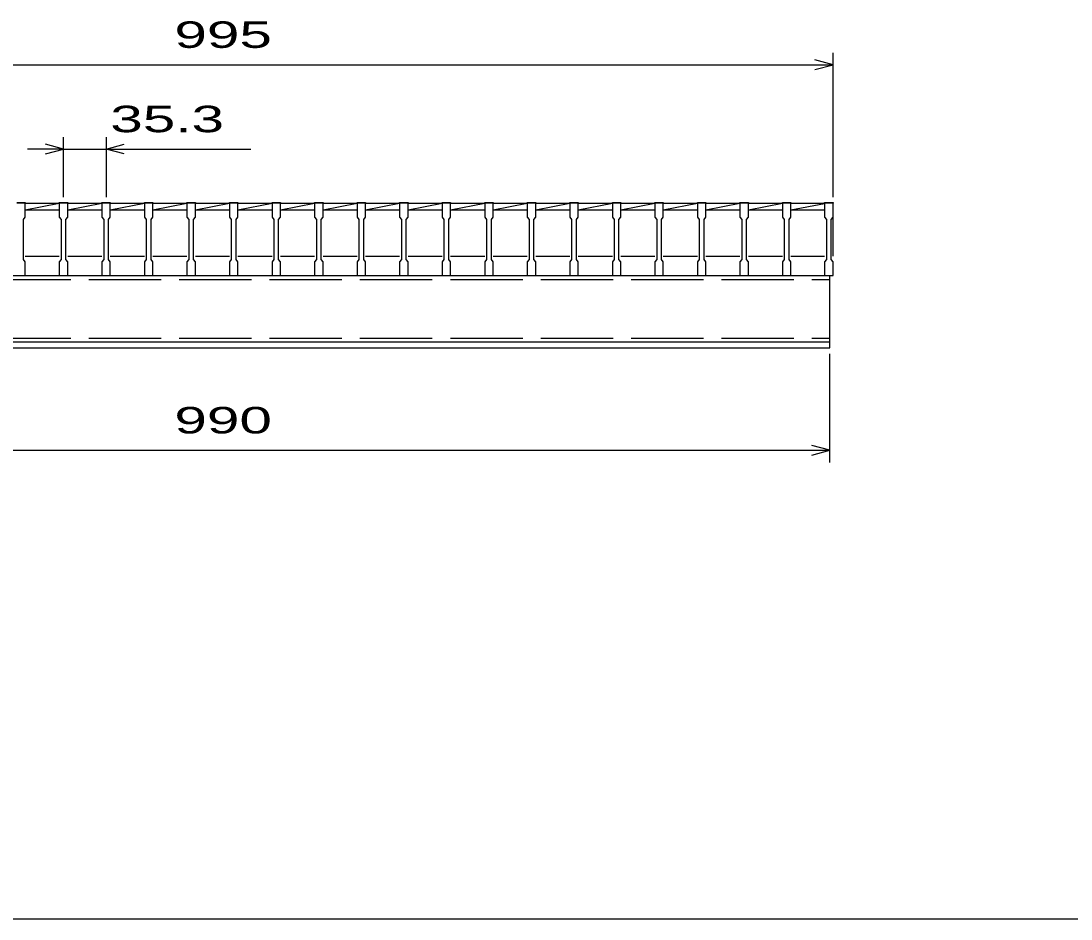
# Model space of a CAD drawing. Units: millimetres, scale not verified. Extents: x -1820 to 1731, y -1282 to 1054.
# Drawn here: x -1098 to -227, y -1146 to -401 of the extents above; entities that cross this region are included whole.
import ezdxf
from ezdxf.enums import TextEntityAlignment as Align

# ---------------------------------------------------------------- set-up
doc = ezdxf.new("R2010")
doc.units = ezdxf.units.MM
doc.header["$LTSCALE"] = 10
doc.linetypes.add('DASHED', pattern=[7.5, 6, -1.5])
for name, color, linetype, lineweight in [('0_2', 150, 'Continuous', 25), ('16', 3, 'Continuous', 25), ('22', 4, 'Continuous', 25)]:
    doc.layers.add(name, color=color, linetype=linetype, lineweight=lineweight)
doc.styles.add('ベクトル', font='')
doc.styles.get('ベクトル').set_extended_font_data('ベクトル')

msp = doc.modelspace()

# ---------------------------------------------------------------- linework, layer by layer
at = {"layer": '0_2'}
msp.add_line((1731, -1146.5), (-1729, -1146.5), dxfattribs=at)
at = {"layer": '16'}
for p, q in [((-1101.3, -551.8), (-1094.3, -551.8)), ((-1094.3, -552.5), (-1101.3, -552.5)), ((-1094.3, -551.8), (-1094.3, -552.5)), ((-1094.3, -564), (-1094.3, -552.5)), ((-1094.3, -552.5), (-1066, -552.5)), ((-1094.3, -558), (-1066, -552.5)), ((-1066, -552.5), (-1066, -551.8)), ((-1066, -551.8), (-1059, -551.8)), ((-1066, -552.5), (-1066, -564)), ((-1059, -552.5), (-1066, -552.5)), ((-1059, -551.8), (-1059, -552.5)), ((-1059, -564), (-1059, -552.5)), ((-1059, -552.5), (-1030.7, -552.5)), ((-1059, -558), (-1030.7, -552.5)), ((-1030.7, -552.5), (-1030.7, -551.8)), ((-1030.7, -551.8), (-1023.7, -551.8)), ((-1030.7, -552.5), (-1030.7, -564)), ((-1023.7, -552.5), (-1030.7, -552.5)), ((-1023.7, -551.8), (-1023.7, -552.5)), ((-1023.7, -564), (-1023.7, -552.5)), ((-1023.7, -552.5), (-995.4, -552.5)), ((-1023.7, -558), (-995.4, -552.5)), ((-995.4, -552.5), (-995.4, -551.8)), ((-995.4, -551.8), (-988.4, -551.8)), ((-995.4, -552.5), (-995.4, -564)), ((-988.4, -552.5), (-995.4, -552.5)), ((-988.4, -551.8), (-988.4, -552.5)), ((-988.4, -564), (-988.4, -552.5)), ((-988.4, -552.5), (-960.1, -552.5)), ((-988.4, -558), (-960.1, -552.5)), ((-960.1, -552.5), (-960.1, -551.8)), ((-960.1, -551.8), (-953.1, -551.8)), ((-960.1, -552.5), (-960.1, -564)), ((-953.1, -552.5), (-960.1, -552.5)), ((-953.1, -551.8), (-953.1, -552.5)), ((-953.1, -564), (-953.1, -552.5)), ((-953.1, -552.5), (-924.8, -552.5)), ((-953.1, -558), (-924.8, -552.5)), ((-924.8, -552.5), (-924.8, -551.8)), ((-924.8, -551.8), (-917.8, -551.8)), ((-924.8, -552.5), (-924.8, -564)), ((-917.8, -552.5), (-924.8, -552.5)), ((-917.8, -551.8), (-917.8, -552.5)), ((-917.8, -564), (-917.8, -552.5)), ((-917.8, -552.5), (-889.5, -552.5)), ((-917.8, -558), (-889.5, -552.5)), ((-889.5, -552.5), (-889.5, -551.8)), ((-889.5, -551.8), (-882.5, -551.8)), ((-889.5, -552.5), (-889.5, -564)), ((-882.5, -552.5), (-889.5, -552.5)), ((-882.5, -551.8), (-882.5, -552.5)), ((-882.5, -564), (-882.5, -552.5)), ((-882.5, -552.5), (-854.2, -552.5)), ((-882.5, -558), (-854.2, -552.5)), ((-854.2, -552.5), (-854.2, -551.8)), ((-854.2, -551.8), (-847.2, -551.8)), ((-854.2, -552.5), (-854.2, -564)), ((-847.2, -552.5), (-854.2, -552.5)), ((-847.2, -551.8), (-847.2, -552.5)), ((-847.2, -564), (-847.2, -552.5)), ((-847.2, -552.5), (-818.9, -552.5)), ((-847.2, -558), (-818.9, -552.5)), ((-818.9, -552.5), (-818.9, -551.8)), ((-818.9, -551.8), (-811.9, -551.8)), ((-818.9, -552.5), (-818.9, -564)), ((-811.9, -552.5), (-818.9, -552.5)), ((-811.9, -551.8), (-811.9, -552.5)), ((-811.9, -564), (-811.9, -552.5)), ((-811.9, -552.5), (-783.6, -552.5)), ((-811.9, -558), (-783.6, -552.5)), ((-783.6, -552.5), (-783.6, -551.8)), ((-783.6, -551.8), (-776.6, -551.8)), ((-783.6, -552.5), (-783.6, -564)), ((-776.6, -552.5), (-783.6, -552.5)), ((-776.6, -551.8), (-776.6, -552.5)), ((-776.6, -564), (-776.6, -552.5)), ((-776.6, -552.5), (-748.3, -552.5)), ((-776.6, -558), (-748.3, -552.5)), ((-748.3, -552.5), (-748.3, -551.8)), ((-748.3, -551.8), (-741.3, -551.8)), ((-748.3, -552.5), (-748.3, -564)), ((-741.3, -552.5), (-748.3, -552.5)), ((-741.3, -551.8), (-741.3, -552.5)), ((-741.3, -564), (-741.3, -552.5)), ((-741.3, -552.5), (-713, -552.5)), ((-741.3, -558), (-713, -552.5)), ((-713, -552.5), (-713, -551.8)), ((-713, -551.8), (-706, -551.8)), ((-713, -552.5), (-713, -564)), ((-706, -552.5), (-713, -552.5)), ((-706, -551.8), (-706, -552.5)), ((-706, -564), (-706, -552.5)), ((-706, -552.5), (-677.7, -552.5)), ((-706, -558), (-677.7, -552.5)), ((-677.7, -552.5), (-677.7, -551.8)), ((-677.7, -551.8), (-670.7, -551.8)), ((-677.7, -552.5), (-677.7, -564)), ((-670.7, -552.5), (-677.7, -552.5)), ((-670.7, -551.8), (-670.7, -552.5)), ((-670.7, -564), (-670.7, -552.5)), ((-670.7, -552.5), (-642.4, -552.5)), ((-670.7, -558), (-642.4, -552.5)), ((-642.4, -552.5), (-642.4, -551.8)), ((-642.4, -551.8), (-635.4, -551.8)), ((-642.4, -552.5), (-642.4, -564)), ((-635.4, -552.5), (-642.4, -552.5)), ((-635.4, -551.8), (-635.4, -552.5)), ((-635.4, -564), (-635.4, -552.5)), ((-635.4, -552.5), (-607.1, -552.5)), ((-635.4, -558), (-607.1, -552.5)), ((-607.1, -552.5), (-607.1, -551.8)), ((-607.1, -551.8), (-600.1, -551.8)), ((-607.1, -552.5), (-607.1, -564)), ((-600.1, -552.5), (-607.1, -552.5)), ((-600.1, -551.8), (-600.1, -552.5)), ((-600.1, -564), (-600.1, -552.5)), ((-600.1, -552.5), (-571.8, -552.5)), ((-600.1, -558), (-571.8, -552.5)), ((-571.8, -552.5), (-571.8, -551.8)), ((-571.8, -551.8), (-564.8, -551.8)), ((-571.8, -552.5), (-571.8, -564)), ((-564.8, -552.5), (-571.8, -552.5)), ((-564.8, -551.8), (-564.8, -552.5)), ((-564.8, -564), (-564.8, -552.5)), ((-564.8, -552.5), (-536.5, -552.5)), ((-564.8, -558), (-536.5, -552.5)), ((-536.5, -552.5), (-536.5, -551.8)), ((-536.5, -551.8), (-529.5, -551.8)), ((-536.5, -552.5), (-536.5, -564)), ((-529.5, -552.5), (-536.5, -552.5)), ((-529.5, -551.8), (-529.5, -552.5)), ((-529.5, -564), (-529.5, -552.5)), ((-529.5, -552.5), (-501.2, -552.5)), ((-529.5, -558), (-501.2, -552.5)), ((-501.2, -552.5), (-501.2, -551.8)), ((-501.2, -551.8), (-494.2, -551.8)), ((-501.2, -552.5), (-501.2, -564)), ((-494.2, -552.5), (-501.2, -552.5)), ((-494.2, -551.8), (-494.2, -552.5)), ((-494.2, -564), (-494.2, -552.5)), ((-494.2, -552.5), (-465.9, -552.5)), ((-494.2, -558), (-465.9, -552.5)), ((-465.9, -552.5), (-465.9, -551.8)), ((-465.9, -551.8), (-458.9, -551.8)), ((-465.9, -552.5), (-465.9, -564)), ((-458.9, -552.5), (-465.9, -552.5)), ((-458.9, -551.8), (-458.9, -552.5)), ((-458.9, -564), (-458.9, -552.5)), ((-458.9, -552.5), (-431, -552.5)), ((-458.9, -558), (-431, -552.58)), ((-431, -552.5), (-431, -551.8)), ((-431, -551.8), (-424, -551.8)), ((-431, -552.5), (-431, -564)), ((-424, -552.5), (-431, -552.5)), ((-424, -551.8), (-424, -552.5)), ((-424, -564), (-424, -552.5)), ((-424, -596.5), (-424, -552.5)), ((-1095.8, -566), (-1094.3, -564)), ((-1095.8, -599), (-1095.8, -566)), ((-1094.3, -558), (-1066, -558)), ((-1066, -564), (-1064.5, -566)), ((-1064.5, -566), (-1064.5, -599)), ((-1060.5, -566), (-1059, -564)), ((-1060.5, -599), (-1060.5, -566)), ((-1059, -558), (-1030.7, -558)), ((-1030.7, -564), (-1029.2, -566)), ((-1029.2, -566), (-1029.2, -599)), ((-1025.2, -566), (-1023.7, -564)), ((-1025.2, -599), (-1025.2, -566)), ((-1023.7, -558), (-995.4, -558)), ((-995.4, -564), (-993.9, -566)), ((-993.9, -566), (-993.9, -599)), ((-989.9, -566), (-988.4, -564)), ((-989.9, -599), (-989.9, -566)), ((-988.4, -558), (-960.1, -558)), ((-960.1, -564), (-958.6, -566)), ((-958.6, -566), (-958.6, -599)), ((-954.6, -566), (-953.1, -564)), ((-954.6, -599), (-954.6, -566)), ((-953.1, -558), (-924.8, -558)), ((-924.8, -564), (-923.3, -566)), ((-923.3, -566), (-923.3, -599)), ((-919.3, -566), (-917.8, -564)), ((-919.3, -599), (-919.3, -566)), ((-917.8, -558), (-889.5, -558)), ((-889.5, -564), (-888, -566)), ((-888, -566), (-888, -599)), ((-884, -566), (-882.5, -564)), ((-884, -599), (-884, -566)), ((-882.5, -558), (-854.2, -558)), ((-854.2, -564), (-852.7, -566)), ((-852.7, -566), (-852.7, -599)), ((-848.7, -566), (-847.2, -564)), ((-848.7, -599), (-848.7, -566)), ((-847.2, -558), (-818.9, -558)), ((-818.9, -564), (-817.4, -566)), ((-817.4, -566), (-817.4, -599)), ((-813.4, -566), (-811.9, -564)), ((-813.4, -599), (-813.4, -566)), ((-811.9, -558), (-783.6, -558)), ((-783.6, -564), (-782.1, -566)), ((-782.1, -566), (-782.1, -599)), ((-778.1, -566), (-776.6, -564)), ((-778.1, -599), (-778.1, -566)), ((-776.6, -558), (-748.3, -558)), ((-748.3, -564), (-746.8, -566)), ((-746.8, -566), (-746.8, -599)), ((-742.8, -566), (-741.3, -564)), ((-742.8, -599), (-742.8, -566)), ((-741.3, -558), (-713, -558)), ((-713, -564), (-711.5, -566)), ((-711.5, -566), (-711.5, -599)), ((-707.5, -566), (-706, -564)), ((-707.5, -599), (-707.5, -566)), ((-706, -558), (-677.7, -558)), ((-677.7, -564), (-676.2, -566)), ((-676.2, -566), (-676.2, -599)), ((-672.2, -566), (-670.7, -564)), ((-672.2, -599), (-672.2, -566)), ((-670.7, -558), (-642.4, -558)), ((-642.4, -564), (-640.9, -566)), ((-640.9, -566), (-640.9, -599)), ((-636.9, -566), (-635.4, -564)), ((-636.9, -599), (-636.9, -566)), ((-635.4, -558), (-607.1, -558)), ((-607.1, -564), (-605.6, -566)), ((-605.6, -566), (-605.6, -599)), ((-601.6, -566), (-600.1, -564)), ((-601.6, -599), (-601.6, -566)), ((-600.1, -558), (-571.8, -558)), ((-571.8, -564), (-570.3, -566)), ((-570.3, -566), (-570.3, -599)), ((-566.3, -566), (-564.8, -564)), ((-566.3, -599), (-566.3, -566)), ((-564.8, -558), (-536.5, -558)), ((-536.5, -564), (-535, -566)), ((-535, -566), (-535, -599)), ((-531, -566), (-529.5, -564)), ((-531, -599), (-531, -566)), ((-529.5, -558), (-501.2, -558)), ((-501.2, -564), (-499.7, -566)), ((-499.7, -566), (-499.7, -599)), ((-495.7, -566), (-494.2, -564)), ((-495.7, -599), (-495.7, -566)), ((-494.2, -558), (-465.9, -558)), ((-465.9, -564), (-464.4, -566)), ((-464.4, -566), (-464.4, -599)), ((-460.4, -566), (-458.9, -564)), ((-460.4, -599), (-460.4, -566)), ((-458.9, -558), (-431, -558)), ((-431, -564), (-429.5, -566)), ((-429.5, -566), (-429.5, -599)), ((-425.5, -566), (-424, -564)), ((-425.5, -599), (-425.5, -566)), ((-1094.3, -601), (-1095.8, -599)), ((-1094.3, -596.5), (-1066, -596.5)), ((-1094.3, -612.5), (-1094.3, -601)), ((-1064.5, -599), (-1066, -601)), ((-1066, -601), (-1066, -612.5)), ((-1059, -601), (-1060.5, -599)), ((-1059, -596.5), (-1030.7, -596.5)), ((-1059, -612.5), (-1059, -601)), ((-1029.2, -599), (-1030.7, -601)), ((-1030.7, -601), (-1030.7, -612.5)), ((-1023.7, -601), (-1025.2, -599)), ((-1023.7, -596.5), (-995.4, -596.5)), ((-1023.7, -612.5), (-1023.7, -601)), ((-993.9, -599), (-995.4, -601)), ((-995.4, -601), (-995.4, -612.5)), ((-988.4, -601), (-989.9, -599)), ((-988.4, -596.5), (-960.1, -596.5)), ((-988.4, -612.5), (-988.4, -601)), ((-958.6, -599), (-960.1, -601)), ((-960.1, -601), (-960.1, -612.5)), ((-953.1, -601), (-954.6, -599)), ((-953.1, -596.5), (-924.8, -596.5)), ((-953.1, -612.5), (-953.1, -601)), ((-923.3, -599), (-924.8, -601)), ((-924.8, -601), (-924.8, -612.5)), ((-917.8, -601), (-919.3, -599)), ((-917.8, -596.5), (-889.5, -596.5)), ((-917.8, -612.5), (-917.8, -601)), ((-888, -599), (-889.5, -601)), ((-889.5, -601), (-889.5, -612.5)), ((-882.5, -601), (-884, -599)), ((-882.5, -596.5), (-854.2, -596.5)), ((-882.5, -612.5), (-882.5, -601)), ((-852.7, -599), (-854.2, -601)), ((-854.2, -601), (-854.2, -612.5)), ((-847.2, -601), (-848.7, -599)), ((-847.2, -596.5), (-818.9, -596.5)), ((-847.2, -612.5), (-847.2, -601)), ((-817.4, -599), (-818.9, -601)), ((-818.9, -601), (-818.9, -612.5)), ((-811.9, -601), (-813.4, -599)), ((-811.9, -596.5), (-783.6, -596.5)), ((-811.9, -612.5), (-811.9, -601)), ((-782.1, -599), (-783.6, -601)), ((-783.6, -601), (-783.6, -612.5)), ((-776.6, -601), (-778.1, -599)), ((-776.6, -596.5), (-748.3, -596.5)), ((-776.6, -612.5), (-776.6, -601)), ((-746.8, -599), (-748.3, -601)), ((-748.3, -601), (-748.3, -612.5)), ((-741.3, -601), (-742.8, -599)), ((-741.3, -596.5), (-713, -596.5)), ((-741.3, -612.5), (-741.3, -601)), ((-711.5, -599), (-713, -601)), ((-713, -601), (-713, -612.5)), ((-706, -601), (-707.5, -599)), ((-706, -596.5), (-677.7, -596.5)), ((-706, -612.5), (-706, -601)), ((-676.2, -599), (-677.7, -601)), ((-677.7, -601), (-677.7, -612.5)), ((-670.7, -601), (-672.2, -599)), ((-670.7, -596.5), (-642.4, -596.5)), ((-670.7, -612.5), (-670.7, -601)), ((-640.9, -599), (-642.4, -601)), ((-642.4, -601), (-642.4, -612.5)), ((-635.4, -601), (-636.9, -599)), ((-635.4, -596.5), (-607.1, -596.5)), ((-635.4, -612.5), (-635.4, -601)), ((-605.6, -599), (-607.1, -601)), ((-607.1, -601), (-607.1, -612.5)), ((-600.1, -601), (-601.6, -599)), ((-600.1, -596.5), (-571.8, -596.5)), ((-600.1, -612.5), (-600.1, -601)), ((-570.3, -599), (-571.8, -601)), ((-571.8, -601), (-571.8, -612.5)), ((-564.8, -601), (-566.3, -599)), ((-564.8, -596.5), (-536.5, -596.5)), ((-564.8, -612.5), (-564.8, -601)), ((-535, -599), (-536.5, -601)), ((-536.5, -601), (-536.5, -612.5)), ((-529.5, -601), (-531, -599)), ((-529.5, -596.5), (-501.2, -596.5)), ((-529.5, -612.5), (-529.5, -601)), ((-499.7, -599), (-501.2, -601)), ((-501.2, -601), (-501.2, -612.5)), ((-494.2, -601), (-495.7, -599)), ((-494.2, -596.5), (-465.9, -596.5)), ((-494.2, -612.5), (-494.2, -601)), ((-464.4, -599), (-465.9, -601)), ((-465.9, -601), (-465.9, -612.5)), ((-458.9, -601), (-460.4, -599)), ((-458.9, -596.5), (-431, -596.5)), ((-458.9, -612.5), (-458.9, -601)), ((-429.5, -599), (-431, -601)), ((-431, -601), (-431, -612.5)), ((-424, -601), (-425.5, -599)), ((-424, -612.5), (-424, -601)), ((-1416.5, -612.5), (-426.5, -612.5)), ((-1101.3, -612.5), (-1094.3, -612.5)), ((-1066, -612.5), (-1059, -612.5)), ((-1030.7, -612.5), (-1023.7, -612.5)), ((-995.4, -612.5), (-988.4, -612.5)), ((-960.1, -612.5), (-953.1, -612.5)), ((-924.8, -612.5), (-917.8, -612.5)), ((-889.5, -612.5), (-882.5, -612.5)), ((-854.2, -612.5), (-847.2, -612.5)), ((-818.9, -612.5), (-811.9, -612.5)), ((-783.6, -612.5), (-776.6, -612.5)), ((-748.3, -612.5), (-741.3, -612.5)), ((-713, -612.5), (-706, -612.5)), ((-677.7, -612.5), (-670.7, -612.5)), ((-642.4, -612.5), (-635.4, -612.5)), ((-607.1, -612.5), (-600.1, -612.5)), ((-571.8, -612.5), (-564.8, -612.5)), ((-536.5, -612.5), (-529.5, -612.5)), ((-501.2, -612.5), (-494.2, -612.5)), ((-465.9, -612.5), (-458.9, -612.5)), ((-431, -612.5), (-424, -612.5)), ((-426.5, -667.5), (-426.5, -612.5)), ((-1416.5, -667.5), (-426.5, -667.5)), ((-1416.5, -667.5), (-426.5, -667.5)), ((-426.5, -672.5), (-426.5, -667.5)), ((-1416.5, -672.5), (-426.5, -672.5))]:
    msp.add_line(p, q, dxfattribs=at)
at = {"layer": '16', "linetype": 'DASHED'}
for p, q in [((-1416.5, -615.7), (-426.5, -615.7)), ((-1416.5, -664.3), (-426.5, -664.3))]:
    msp.add_line(p, q, dxfattribs=at)
at = {"layer": '22'}
for p, q in [((-424, -437.5), (-439, -433.5)), ((-424, -547.5), (-424, -427.5)), ((-1419, -437.5), (-424, -437.5)), ((-439, -441.5), (-424, -437.5)), ((-1062.5, -507.5), (-1077.5, -503.5)), ((-1062.5, -547.5), (-1062.5, -497.5)), ((-1027.2, -497.5), (-1027.2, -547.5)), ((-1027.2, -507.5), (-1012.2, -503.5)), ((-1062.5, -507.5), (-1092.5, -507.5)), ((-1077.5, -511.5), (-1062.5, -507.5)), ((-1062.5, -507.5), (-1027.2, -507.5)), ((-1012.2, -511.5), (-1027.2, -507.5)), ((-1027.2, -507.5), (-907.2, -507.5)), ((-426.5, -767.5), (-426.5, -677.5)), ((-1416.5, -757.5), (-426.5, -757.5)), ((-426.5, -757.5), (-441.5, -753.5)), ((-441.5, -761.5), (-426.5, -757.5))]:
    msp.add_line(p, q, dxfattribs=at)

# ---------------------------------------------------------------- texts
at = {"layer": '22', "color": 2, "style": 'ベクトル', "width": 1.65}
for s, p in [(' 995 ', (-984, -412.5)), (' 35.3 ', (-1037.2, -482.5)), (' 990 ', (-984, -732.5))]:
    msp.add_text(s, height=21.99, dxfattribs=at).set_placement(p, align=Align.MIDDLE_LEFT)

doc.saveas('drawing.dxf')
